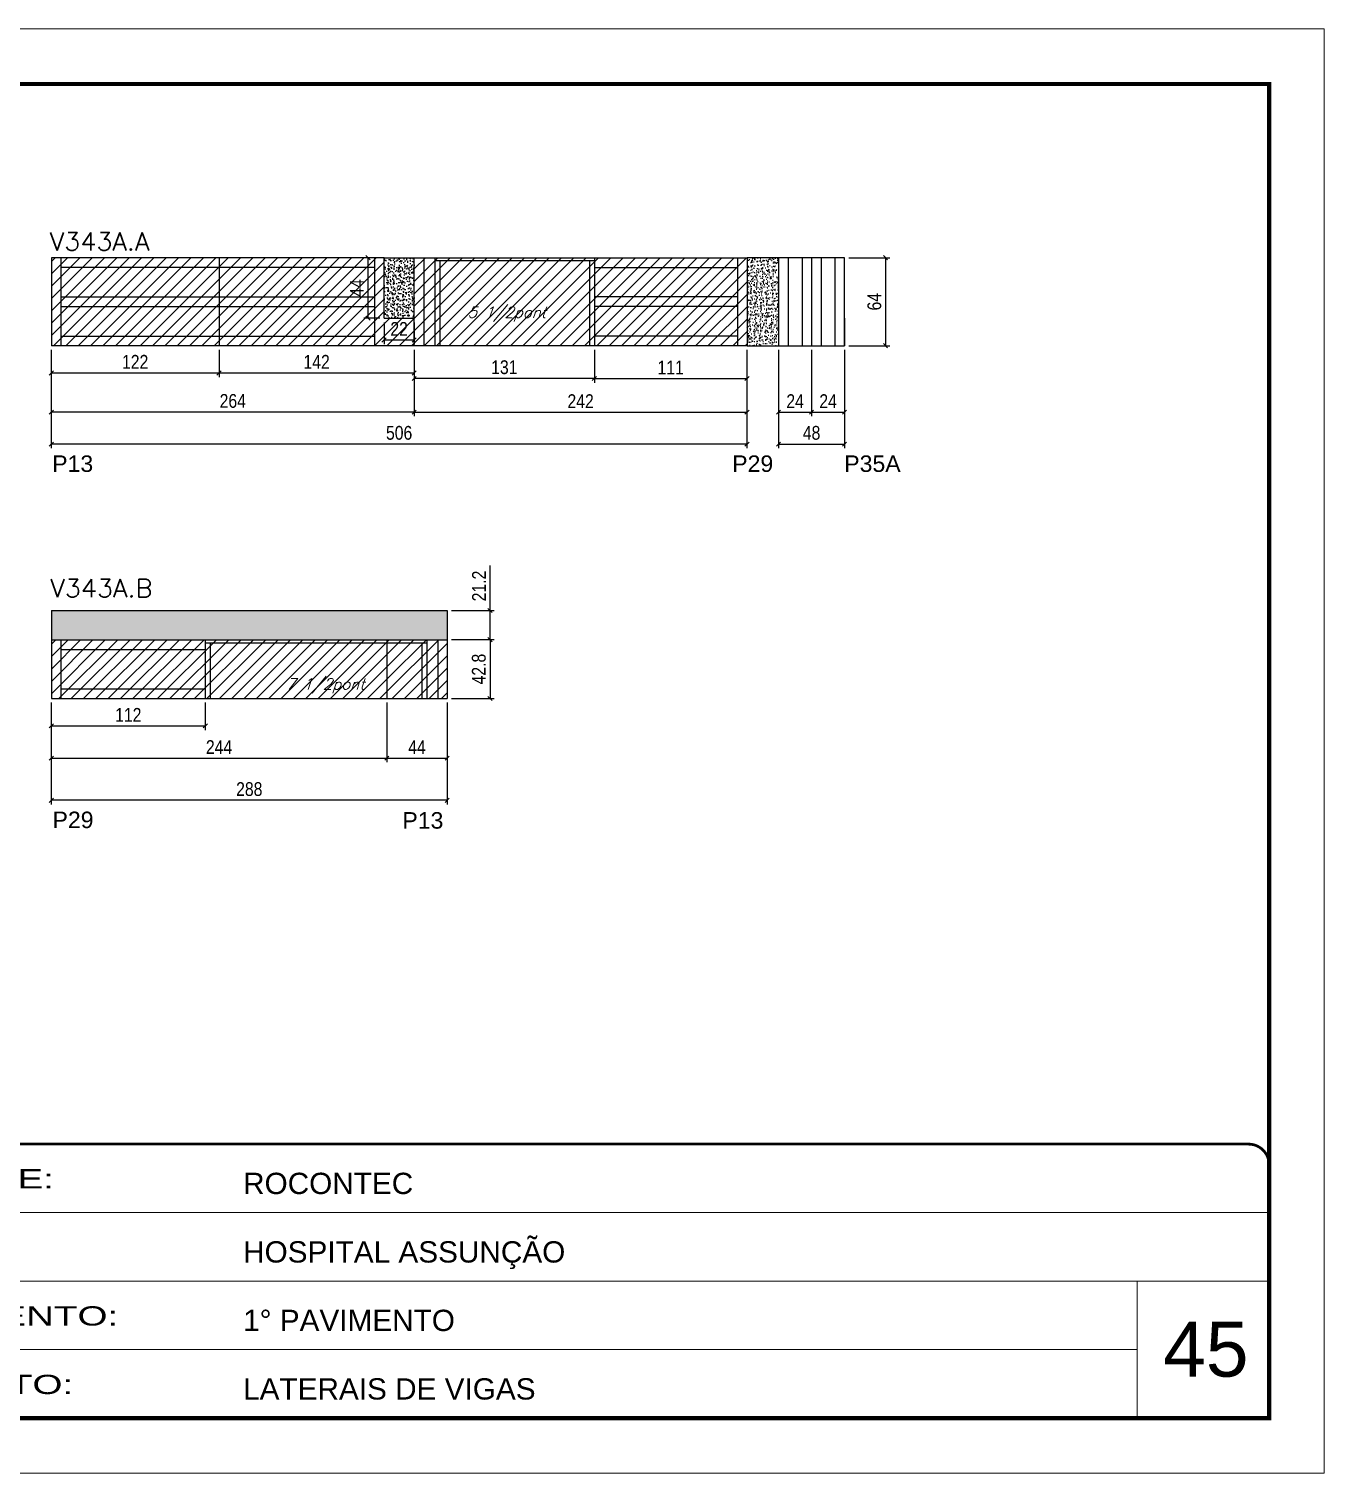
# Model space of a CAD drawing. Extents: x 137137 to 143418, y 10464 to 34486.
# Drawn here: x 137680 to 138622, y 20801 to 21851 of the extents above; entities that cross this region are included whole.
import ezdxf

# ---------------------------------------------------------------- set-up
doc = ezdxf.new("R2010")
doc.units = 0
doc.linetypes.add('CONTINUO', pattern=[0])
doc.linetypes.add('DASHED', pattern=[0.75, 0.5, -0.25])
for name, color, linetype in [('5', 5, 'Continuous'), ('COTA', 241, 'Continuous'), ('Painéis', 200, 'Continuous'), ('SARR_2.2x7', 40, 'Continuous'), ('SARR_3.5x7', 81, 'Continuous'), ('texto', 7, 'Continuous')]:
    doc.layers.add(name, color=color, linetype=linetype)
for name, color, linetype, lineweight in [('CARIMBO', 255, 'Continuous', 9), ('Folhas', 255, 'Continuous', 9), ('Hachura', 251, 'Continuous', 9), ('SARRAFO DE PRESSAO', 251, 'DASHED', 9), ('Texto Seção', 7, 'Continuous', 15)]:
    doc.layers.add(name, color=color, linetype=linetype, lineweight=lineweight)
doc.styles.add('ARIAL', font='arial.ttf')
doc.styles.add('COTA TECNICA', font='techl___.ttf', dxfattribs={"height": 10})
doc.styles.add('REGUA-120', font='ROMANS.shx', dxfattribs={"height": 15})
doc.styles.add('Romans', font='romans.shx')
doc.styles.get("Standard").update_dxf_attribs({"font": 'arial.ttf'})
doc.styles.add('Tecnologia', font='')
doc.styles.get('Tecnologia').set_extended_font_data('Forgotten Futurist')
doc.dimstyles.new('PAINEL', dxfattribs={"dimtxt": 10, "dimasz": 3, "dimexe": 3, "dimexo": 3, "dimgap": 3, "dimtad": 1, "dimdec": 1, "dimzin": 12, "dimdsep": 46, "dimtxsty": 'COTA TECNICA', "dimblk1": 'OBLIQUE', "dimblk2": 'OBLIQUE', "dimsah": 1, "dimcen": 0.9, "dimclrd": 4, "dimclre": 4, "dimclrt": 240, "dimadec": 1, "dimazin": 3, "dimtfac": 1, "dimtdec": 1, "dimtmove": 0, "dimatfit": 3, "dimfxl": 1, "dimtolj": 1, "dimtzin": 12, "dimarcsym": 0})
pattern_1 = [(50, (4230.9093, -9425.279), (5.46554007, -0.47817257), [0.5715, -6.2865]), (355, (4230.9093, -9425.279), (-1.05730264, 5.73170536), [0.4572, -5.02921753]), (100.4514447, (4231.365, -9425.3186), (4.40823741, 5.25353256), [0.48570026, -5.34270734]), (46.1842, (4230.909, -9423.755), (8.13237123, -1.26126984), [0.85725, -9.42975]), (96.6355576, (4231.587, -9423.86), (7.122124, 7.42278374), [0.7285507, -8.01406824]), (351.184151, (4230.909, -9423.755), (7.122124, 7.42278374), [0.685799, -7.54379196]), (21, (4231.6713, -9424.136), (4.54843174, -3.06795595), [0.5715, -6.2865]), (326, (4231.6713, -9424.136), (1.85406085, 5.52563898), [0.4572, -5.0292]), (71.451445, (4232.0504, -9424.3915), (6.40249258, 2.45768307), [0.48570026, -5.34269813]), (37.5, (4230.9093, -9425.2788), (0.092658098, 2.536651166), [0, -4.96824, 0, -5.1054, 0, -5.04825]), (7.5, (4230.9093, -9425.2788), (2.004589875, 3.005417245), [0, -2.91084, 0, -4.85394, 0, -1.92405]), (327.5, (4229.21, -9425.2788), (4.067717855, -0.17186232), [0, -1.905, 0, -5.9436, 0, -7.8867]), (317.5, (4228.448, -9425.2788), (4.44387544, 0.76279473), [0, -2.4765, 0, -3.94716, 0, -5.6007])]
pattern_2 = [(45, (-4782, -8103.013), (-4.49012806, 4.49012806), [])]
pattern_3 = [(45, (-3183.5, -8040.026), (-4.49012806, 4.49012806), [])]

# ---------------------------------------------------------------- blocks, each defined once
blk = doc.blocks.new('9999999999')
at = {"color": 30, "linetype": 'CONTINUO'}
for p, q in [((98564.6, 34379.6), (99584, 34379.6)), ((98564.6, 34329.8), (99488, 34329.8)), ((99584, 34329.8), (99488, 34329.8)), ((99488, 34329.8), (99488, 34230.2)), ((98564.6, 34280), (99488, 34280))]:
    blk.add_line(p, q, dxfattribs=at)
at = {"color": 30, "linetype": 'CONTINUO', "const_width": 2}
blk.add_lwpolyline([(99584, 34230.2), (99584, 34414.4, 0.414214), (99569, 34429.4), (98229, 34429.4, 0.414214), (98214, 34414.4), (98214, 34245.2, 0.414214), (98229, 34230.2), (99584, 34230.2)], format="xyb", dxfattribs=at)
at = {"layer": 'Folhas'}
blk.add_lwpolyline([(98139, 34190.2), (99624, 34190.2), (99624, 35240.2), (98139, 35240.2)], close=True, dxfattribs=at)
at = {"layer": 'Folhas', "color": 30, "const_width": 3}
blk.add_lwpolyline([(98214, 34230.2), (99584, 34230.2), (99584, 35200.2), (98214, 35200.2)], close=True, dxfattribs=at)
at = {"color": 7, "linetype": 'Continuous', "ltscale": 5, "style": 'ARIAL'}
for s, height, p in [('ROCONTEC', 15.48, (98837.7, 34393.1)), ('HOSPITAL ASSUNÇÃO', 15.483, (98837.7, 34343.3)), ('1° PAVIMENTO', 15.483, (98837.7, 34293.5)), ('LATERAIS DE VIGAS', 15.483, (98837.7, 34243.7))]:
    blk.add_text(s, height=height, dxfattribs=at).set_placement(p)
at = {"layer": 'Folhas', "color": 7, "style": 'Tecnologia', "width": 1.5}
for s, p in [('CLIENTE:', (98573.7, 34397.2)), ('PAVIMENTO:', (98573.7, 34297.5)), ('PROJETO:', (98573.7, 34247.7))]:
    blk.add_text(s, height=14, dxfattribs=at).set_placement(p)
blk = doc.blocks.new('_Oblique')
at = {"color": 0, "linetype": 'ByBlock', "lineweight": -2}
blk.add_line((-0.5, -0.5), (0.5, 0.5), dxfattribs=at)
blk = doc.blocks.new('*D1837')
at = {"layer": 'COTA', "color": 4, "linetype": 'ByBlock', "lineweight": -2, "transparency": 16777216}
for p, q in [((137696.5, 21618.1), (137696.5, 21569.8)), ((137960.5, 21618.1), (137960.5, 21569.8)), ((137960.5, 21572.8), (137696.5, 21572.8))]:
    blk.add_line(p, q, dxfattribs=at)
at = {"layer": 'Defpoints', "color": 0, "linetype": 'ByBlock', "transparency": 16777216}
for p in [(137696.5, 21621.1), (137960.5, 21621.1), (137696.5, 21572.8)]:
    blk.add_point(p, dxfattribs=at)
at = {"layer": 'COTA', "color": 4, "linetype": 'ByBlock', "lineweight": -2, "transparency": 16777216, "xscale": 3, "yscale": 3, "zscale": 3, "rotation": 180}
blk.add_blockref('_Oblique', (137696.5, 21572.8), dxfattribs=at)
at = {"layer": 'COTA', "color": 4, "linetype": 'ByBlock', "lineweight": -2, "transparency": 16777216, "xscale": 3, "yscale": 3, "zscale": 3}
blk.add_blockref('_Oblique', (137960.5, 21572.8), dxfattribs=at)
at = {"layer": 'COTA', "color": 240, "linetype": 'ByBlock', "transparency": 16777216, "insert": (137828.5, 21580.9), "char_height": 10, "attachment_point": 5, "style": 'COTA TECNICA'}
blk.add_mtext('\\A1;264', dxfattribs=at)
blk = doc.blocks.new('*D1838')
at = {"layer": 'COTA', "color": 4, "linetype": 'ByBlock', "lineweight": -2, "transparency": 16777216}
for p, q in [((137960.5, 21618.1), (137960.5, 21569.8)), ((138202.5, 21618.1), (138202.5, 21569.8)), ((137960.5, 21572.8), (138202.5, 21572.8))]:
    blk.add_line(p, q, dxfattribs=at)
at = {"layer": 'Defpoints', "color": 0, "linetype": 'ByBlock', "transparency": 16777216}
for p in [(137960.5, 21621.1), (138202.5, 21621.1), (138202.5, 21572.8)]:
    blk.add_point(p, dxfattribs=at)
at = {"layer": 'COTA', "color": 4, "linetype": 'ByBlock', "lineweight": -2, "transparency": 16777216, "xscale": 3, "yscale": 3, "zscale": 3, "rotation": 180}
blk.add_blockref('_Oblique', (137960.5, 21572.8), dxfattribs=at)
at = {"layer": 'COTA', "color": 4, "linetype": 'ByBlock', "lineweight": -2, "transparency": 16777216, "xscale": 3, "yscale": 3, "zscale": 3}
blk.add_blockref('_Oblique', (138202.5, 21572.8), dxfattribs=at)
at = {"layer": 'COTA', "color": 240, "linetype": 'ByBlock', "transparency": 16777216, "insert": (138081.5, 21580.8), "char_height": 10, "attachment_point": 5, "style": 'COTA TECNICA'}
blk.add_mtext('\\A1;242', dxfattribs=at)
blk = doc.blocks.new('*D1839')
at = {"layer": 'COTA', "color": 4, "linetype": 'ByBlock', "lineweight": -2, "transparency": 16777216}
for p, q in [((138225.5, 21618.1), (138225.5, 21546.6)), ((138273.5, 21618.1), (138273.5, 21546.6)), ((138225.5, 21549.6), (138273.5, 21549.6))]:
    blk.add_line(p, q, dxfattribs=at)
at = {"layer": 'Defpoints', "color": 0, "linetype": 'ByBlock', "transparency": 16777216}
for p in [(138225.5, 21621.1), (138273.5, 21621.1), (138273.5, 21549.6)]:
    blk.add_point(p, dxfattribs=at)
at = {"layer": 'COTA', "color": 4, "linetype": 'ByBlock', "lineweight": -2, "transparency": 16777216, "xscale": 3, "yscale": 3, "zscale": 3, "rotation": 180}
blk.add_blockref('_Oblique', (138225.5, 21549.6), dxfattribs=at)
at = {"layer": 'COTA', "color": 4, "linetype": 'ByBlock', "lineweight": -2, "transparency": 16777216, "xscale": 3, "yscale": 3, "zscale": 3}
blk.add_blockref('_Oblique', (138273.5, 21549.6), dxfattribs=at)
at = {"layer": 'COTA', "color": 240, "linetype": 'ByBlock', "transparency": 16777216, "insert": (138249.5, 21557.7), "char_height": 10, "attachment_point": 5, "style": 'COTA TECNICA'}
blk.add_mtext('\\A1;48', dxfattribs=at)
blk = doc.blocks.new('*D1840')
at = {"layer": 'COTA', "color": 4, "linetype": 'ByBlock', "lineweight": -2, "transparency": 16777216}
for p, q in [((137696.5, 21618.1), (137696.5, 21598.3)), ((137818.5, 21618.1), (137818.5, 21598.3)), ((137696.5, 21601.3), (137818.5, 21601.3))]:
    blk.add_line(p, q, dxfattribs=at)
at = {"layer": 'Defpoints', "color": 0, "linetype": 'ByBlock', "transparency": 16777216}
for p in [(137696.5, 21621.1), (137818.5, 21621.1), (137818.5, 21601.3)]:
    blk.add_point(p, dxfattribs=at)
at = {"layer": 'COTA', "color": 4, "linetype": 'ByBlock', "lineweight": -2, "transparency": 16777216, "xscale": 3, "yscale": 3, "zscale": 3, "rotation": 180}
blk.add_blockref('_Oblique', (137696.5, 21601.3), dxfattribs=at)
at = {"layer": 'COTA', "color": 4, "linetype": 'ByBlock', "lineweight": -2, "transparency": 16777216, "xscale": 3, "yscale": 3, "zscale": 3}
blk.add_blockref('_Oblique', (137818.5, 21601.3), dxfattribs=at)
at = {"layer": 'COTA', "color": 240, "linetype": 'ByBlock', "transparency": 16777216, "insert": (137757.5, 21609.4), "char_height": 10, "attachment_point": 5, "style": 'COTA TECNICA'}
blk.add_mtext('\\A1;122', dxfattribs=at)
blk = doc.blocks.new('*D1841')
at = {"layer": 'COTA', "color": 4, "linetype": 'ByBlock', "lineweight": -2, "transparency": 16777216}
for p, q in [((137818.5, 21618.1), (137818.5, 21598.3)), ((137960.5, 21618.1), (137960.5, 21598.3)), ((137818.5, 21601.3), (137960.5, 21601.3))]:
    blk.add_line(p, q, dxfattribs=at)
at = {"layer": 'Defpoints', "color": 0, "linetype": 'ByBlock', "transparency": 16777216}
for p in [(137818.5, 21621.1), (137960.5, 21621.1), (137960.5, 21601.3)]:
    blk.add_point(p, dxfattribs=at)
at = {"layer": 'COTA', "color": 4, "linetype": 'ByBlock', "lineweight": -2, "transparency": 16777216, "xscale": 3, "yscale": 3, "zscale": 3, "rotation": 180}
blk.add_blockref('_Oblique', (137818.5, 21601.3), dxfattribs=at)
at = {"layer": 'COTA', "color": 4, "linetype": 'ByBlock', "lineweight": -2, "transparency": 16777216, "xscale": 3, "yscale": 3, "zscale": 3}
blk.add_blockref('_Oblique', (137960.5, 21601.3), dxfattribs=at)
at = {"layer": 'COTA', "color": 240, "linetype": 'ByBlock', "transparency": 16777216, "insert": (137889.5, 21609.4), "char_height": 10, "attachment_point": 5, "style": 'COTA TECNICA'}
blk.add_mtext('\\A1;142', dxfattribs=at)
blk = doc.blocks.new('*D1842')
at = {"layer": 'COTA', "color": 4, "linetype": 'ByBlock', "lineweight": -2, "transparency": 16777216}
for p, q in [((138091.5, 21618.1), (138091.5, 21594.2)), ((138202.5, 21618.1), (138202.5, 21594.2)), ((138091.5, 21597.2), (138202.5, 21597.2))]:
    blk.add_line(p, q, dxfattribs=at)
at = {"layer": 'Defpoints', "color": 0, "linetype": 'ByBlock', "transparency": 16777216}
for p in [(138091.5, 21621.1), (138202.5, 21621.1), (138202.5, 21597.2)]:
    blk.add_point(p, dxfattribs=at)
at = {"layer": 'COTA', "color": 4, "linetype": 'ByBlock', "lineweight": -2, "transparency": 16777216, "xscale": 3, "yscale": 3, "zscale": 3, "rotation": 180}
blk.add_blockref('_Oblique', (138091.5, 21597.2), dxfattribs=at)
at = {"layer": 'COTA', "color": 4, "linetype": 'ByBlock', "lineweight": -2, "transparency": 16777216, "xscale": 3, "yscale": 3, "zscale": 3}
blk.add_blockref('_Oblique', (138202.5, 21597.2), dxfattribs=at)
at = {"layer": 'COTA', "color": 240, "linetype": 'ByBlock', "transparency": 16777216, "insert": (138147, 21605.3), "char_height": 10, "attachment_point": 5, "style": 'COTA TECNICA'}
blk.add_mtext('\\A1;111', dxfattribs=at)
blk = doc.blocks.new('*D1843')
at = {"layer": 'COTA', "color": 4, "linetype": 'ByBlock', "lineweight": -2, "transparency": 16777216}
for p, q in [((137960.5, 21618.1), (137960.5, 21594.2)), ((138091.5, 21618.1), (138091.5, 21594.2)), ((138091.5, 21597.2), (137960.5, 21597.2))]:
    blk.add_line(p, q, dxfattribs=at)
at = {"layer": 'Defpoints', "color": 0, "linetype": 'ByBlock', "transparency": 16777216}
for p in [(137960.5, 21621.1), (138091.5, 21621.1), (137960.5, 21597.2)]:
    blk.add_point(p, dxfattribs=at)
at = {"layer": 'COTA', "color": 4, "linetype": 'ByBlock', "lineweight": -2, "transparency": 16777216, "xscale": 3, "yscale": 3, "zscale": 3, "rotation": 180}
blk.add_blockref('_Oblique', (137960.5, 21597.2), dxfattribs=at)
at = {"layer": 'COTA', "color": 4, "linetype": 'ByBlock', "lineweight": -2, "transparency": 16777216, "xscale": 3, "yscale": 3, "zscale": 3}
blk.add_blockref('_Oblique', (138091.5, 21597.2), dxfattribs=at)
at = {"layer": 'COTA', "color": 240, "linetype": 'ByBlock', "transparency": 16777216, "insert": (138026, 21605.4), "char_height": 10, "attachment_point": 5, "style": 'COTA TECNICA'}
blk.add_mtext('\\A1;131', dxfattribs=at)
blk = doc.blocks.new('*D1861')
at = {"layer": 'COTA', "color": 4, "linetype": 'ByBlock', "lineweight": -2, "transparency": 16777216}
for p, q in [((137938.5, 21638.1), (137938.5, 21622.3)), ((137960.5, 21638.1), (137960.5, 21622.3)), ((137938.5, 21625.3), (137960.5, 21625.3))]:
    blk.add_line(p, q, dxfattribs=at)
at = {"layer": 'Defpoints', "color": 0, "linetype": 'ByBlock', "transparency": 16777216}
for p in [(137938.5, 21641.1), (137960.5, 21641.1), (137960.5, 21625.3)]:
    blk.add_point(p, dxfattribs=at)
at = {"layer": 'COTA', "color": 4, "linetype": 'ByBlock', "lineweight": -2, "transparency": 16777216, "xscale": 3, "yscale": 3, "zscale": 3, "rotation": 180}
blk.add_blockref('_Oblique', (137938.5, 21625.3), dxfattribs=at)
at = {"layer": 'COTA', "color": 4, "linetype": 'ByBlock', "lineweight": -2, "transparency": 16777216, "xscale": 3, "yscale": 3, "zscale": 3}
blk.add_blockref('_Oblique', (137960.5, 21625.3), dxfattribs=at)
at = {"layer": 'COTA', "color": 240, "linetype": 'ByBlock', "transparency": 16777216, "insert": (137949.5, 21633.3), "char_height": 10, "attachment_point": 5, "style": 'COTA TECNICA'}
blk.add_mtext('\\A1;22', dxfattribs=at)
blk = doc.blocks.new('*D1862')
at = {"layer": 'COTA', "color": 4, "linetype": 'ByBlock', "lineweight": -2, "transparency": 16777216}
for p, q in [((137935.5, 21685.1), (137923.9, 21685.1)), ((137926.9, 21641.1), (137926.9, 21685.1)), ((137935.5, 21641.1), (137923.9, 21641.1))]:
    blk.add_line(p, q, dxfattribs=at)
at = {"layer": 'Defpoints', "color": 0, "linetype": 'ByBlock', "transparency": 16777216}
for p in [(137926.9, 21685.1), (137938.5, 21685.1), (137938.5, 21641.1)]:
    blk.add_point(p, dxfattribs=at)
at = {"layer": 'COTA', "color": 4, "linetype": 'ByBlock', "lineweight": -2, "transparency": 16777216, "xscale": 3, "yscale": 3, "zscale": 3}
for p, rotation in [((137926.9, 21685.1), 90), ((137926.9, 21641.1), 270)]:
    blk.add_blockref('_Oblique', p, dxfattribs=dict(at, rotation=rotation))
at = {"layer": 'COTA', "color": 240, "linetype": 'ByBlock', "transparency": 16777216, "insert": (137918.8, 21663.1), "char_height": 10, "attachment_point": 5, "rotation": 90, "style": 'COTA TECNICA'}
blk.add_mtext('\\A1;44', dxfattribs=at)
blk = doc.blocks.new('*D1851')
at = {"layer": 'COTA', "color": 4, "lineweight": -2, "transparency": 16777216}
for p, q in [((137696.5, 21361.6), (137696.5, 21287.6)), ((137984.5, 21361.6), (137984.5, 21287.6)), ((137984.5, 21290.6), (137696.5, 21290.6))]:
    blk.add_line(p, q, dxfattribs=at)
at = {"layer": 'Defpoints', "color": 0, "transparency": 16777216}
for p in [(137696.5, 21364.6), (137984.5, 21364.6), (137696.5, 21290.6)]:
    blk.add_point(p, dxfattribs=at)
at = {"layer": 'COTA', "color": 4, "lineweight": -2, "transparency": 16777216, "xscale": 3, "yscale": 3, "zscale": 3, "rotation": 180}
blk.add_blockref('_Oblique', (137696.5, 21290.6), dxfattribs=at)
at = {"layer": 'COTA', "color": 4, "lineweight": -2, "transparency": 16777216, "xscale": 3, "yscale": 3, "zscale": 3}
blk.add_blockref('_Oblique', (137984.5, 21290.6), dxfattribs=at)
at = {"layer": 'COTA', "color": 240, "transparency": 16777216, "insert": (137840.5, 21298.7), "char_height": 10, "attachment_point": 5, "style": 'COTA TECNICA'}
blk.add_mtext('\\A1;288', dxfattribs=at)
blk = doc.blocks.new('*D1852')
at = {"layer": 'COTA', "color": 4, "lineweight": -2, "transparency": 16777216}
for p, q in [((137696.5, 21361.6), (137696.5, 21318.3)), ((137940.5, 21361.6), (137940.5, 21318.3)), ((137696.5, 21321.3), (137940.5, 21321.3))]:
    blk.add_line(p, q, dxfattribs=at)
at = {"layer": 'Defpoints', "color": 0, "transparency": 16777216}
for p in [(137696.5, 21364.6), (137940.5, 21364.6), (137940.5, 21321.3)]:
    blk.add_point(p, dxfattribs=at)
at = {"layer": 'COTA', "color": 4, "lineweight": -2, "transparency": 16777216, "xscale": 3, "yscale": 3, "zscale": 3, "rotation": 180}
blk.add_blockref('_Oblique', (137696.5, 21321.3), dxfattribs=at)
at = {"layer": 'COTA', "color": 4, "lineweight": -2, "transparency": 16777216, "xscale": 3, "yscale": 3, "zscale": 3}
blk.add_blockref('_Oblique', (137940.5, 21321.3), dxfattribs=at)
at = {"layer": 'COTA', "color": 240, "transparency": 16777216, "insert": (137818.5, 21329.3), "char_height": 10, "attachment_point": 5, "style": 'COTA TECNICA'}
blk.add_mtext('\\A1;244', dxfattribs=at)
blk = doc.blocks.new('*D1853')
at = {"layer": 'COTA', "color": 4, "lineweight": -2, "transparency": 16777216}
for p, q in [((137940.5, 21361.6), (137940.5, 21318.3)), ((137984.5, 21361.6), (137984.5, 21318.3)), ((137940.5, 21321.3), (137984.5, 21321.3))]:
    blk.add_line(p, q, dxfattribs=at)
at = {"layer": 'Defpoints', "color": 0, "transparency": 16777216}
for p in [(137940.5, 21364.6), (137984.5, 21364.6), (137984.5, 21321.3)]:
    blk.add_point(p, dxfattribs=at)
at = {"layer": 'COTA', "color": 4, "lineweight": -2, "transparency": 16777216, "xscale": 3, "yscale": 3, "zscale": 3, "rotation": 180}
blk.add_blockref('_Oblique', (137940.5, 21321.3), dxfattribs=at)
at = {"layer": 'COTA', "color": 4, "lineweight": -2, "transparency": 16777216, "xscale": 3, "yscale": 3, "zscale": 3}
blk.add_blockref('_Oblique', (137984.5, 21321.3), dxfattribs=at)
at = {"layer": 'COTA', "color": 240, "transparency": 16777216, "insert": (137962.5, 21329.3), "char_height": 10, "attachment_point": 5, "style": 'COTA TECNICA'}
blk.add_mtext('\\A1;44', dxfattribs=at)
blk = doc.blocks.new('*D1854')
at = {"layer": 'COTA', "color": 4, "lineweight": -2, "transparency": 16777216}
for p, q in [((137987.5, 21407.4), (138018.6, 21407.4)), ((138015.6, 21407.4), (138015.6, 21364.6)), ((137987.5, 21364.6), (138018.6, 21364.6))]:
    blk.add_line(p, q, dxfattribs=at)
at = {"layer": 'Defpoints', "color": 0, "transparency": 16777216}
for p in [(137984.5, 21407.4), (137984.5, 21364.6), (138015.6, 21364.6)]:
    blk.add_point(p, dxfattribs=at)
at = {"layer": 'COTA', "color": 4, "lineweight": -2, "transparency": 16777216, "xscale": 3, "yscale": 3, "zscale": 3}
for p, rotation in [((138015.6, 21407.4), 90), ((138015.6, 21364.6), 270)]:
    blk.add_blockref('_Oblique', p, dxfattribs=dict(at, rotation=rotation))
at = {"layer": 'COTA', "color": 240, "transparency": 16777216, "insert": (138007.5, 21386), "char_height": 10, "attachment_point": 5, "rotation": 90, "style": 'COTA TECNICA'}
blk.add_mtext('\\A1;42.8', dxfattribs=at)
blk = doc.blocks.new('*D1855')
at = {"layer": 'COTA', "color": 4, "lineweight": -2, "transparency": 16777216}
for p, q in [((138015.6, 21428.6), (138015.6, 21461.3)), ((137987.5, 21428.6), (138018.6, 21428.6)), ((138015.6, 21407.4), (138015.6, 21428.6)), ((137987.5, 21407.4), (138018.6, 21407.4))]:
    blk.add_line(p, q, dxfattribs=at)
at = {"layer": 'Defpoints', "color": 0, "transparency": 16777216}
for p in [(137984.5, 21428.6), (138015.6, 21428.6), (137984.5, 21407.4)]:
    blk.add_point(p, dxfattribs=at)
at = {"layer": 'COTA', "color": 4, "lineweight": -2, "transparency": 16777216, "xscale": 3, "yscale": 3, "zscale": 3}
for p, rotation in [((138015.6, 21428.6), 90), ((138015.6, 21407.4), 270)]:
    blk.add_blockref('_Oblique', p, dxfattribs=dict(at, rotation=rotation))
at = {"layer": 'COTA', "color": 240, "transparency": 16777216, "insert": (138007.6, 21446.4), "char_height": 10, "attachment_point": 5, "rotation": 90, "style": 'COTA TECNICA'}
blk.add_mtext('\\A1;21.2', dxfattribs=at)
blk = doc.blocks.new('*D1856')
at = {"layer": 'COTA', "color": 4, "lineweight": -2, "transparency": 16777216}
for p, q in [((137696.5, 21361.6), (137696.5, 21341.7)), ((137808.5, 21361.6), (137808.5, 21341.7)), ((137696.5, 21344.7), (137808.5, 21344.7))]:
    blk.add_line(p, q, dxfattribs=at)
at = {"layer": 'Defpoints', "color": 0, "transparency": 16777216}
for p in [(137696.5, 21364.6), (137808.5, 21364.6), (137808.5, 21344.7)]:
    blk.add_point(p, dxfattribs=at)
at = {"layer": 'COTA', "color": 4, "lineweight": -2, "transparency": 16777216, "xscale": 3, "yscale": 3, "zscale": 3, "rotation": 180}
blk.add_blockref('_Oblique', (137696.5, 21344.7), dxfattribs=at)
at = {"layer": 'COTA', "color": 4, "lineweight": -2, "transparency": 16777216, "xscale": 3, "yscale": 3, "zscale": 3}
blk.add_blockref('_Oblique', (137808.5, 21344.7), dxfattribs=at)
at = {"layer": 'COTA', "color": 240, "transparency": 16777216, "insert": (137752.5, 21352.7), "char_height": 10, "attachment_point": 5, "style": 'COTA TECNICA'}
blk.add_mtext('\\A1;112', dxfattribs=at)
blk = doc.blocks.new('*D1857')
at = {"layer": 'COTA', "color": 4, "lineweight": -2, "ltscale": 25, "transparency": 16777216}
for p, q in [((137696.5, 21618.1), (137696.5, 21546.6)), ((138202.5, 21618.1), (138202.5, 21546.6)), ((138202.5, 21549.6), (137696.5, 21549.6))]:
    blk.add_line(p, q, dxfattribs=at)
at = {"layer": 'Defpoints', "color": 0, "ltscale": 25, "transparency": 16777216}
for p in [(137696.5, 21621.1), (138202.5, 21621.1), (137696.5, 21549.6)]:
    blk.add_point(p, dxfattribs=at)
at = {"layer": 'COTA', "color": 4, "lineweight": -2, "ltscale": 25, "transparency": 16777216, "xscale": 3, "yscale": 3, "zscale": 3, "rotation": 180}
blk.add_blockref('_Oblique', (137696.5, 21549.6), dxfattribs=at)
at = {"layer": 'COTA', "color": 4, "lineweight": -2, "ltscale": 25, "transparency": 16777216, "xscale": 3, "yscale": 3, "zscale": 3}
blk.add_blockref('_Oblique', (138202.5, 21549.6), dxfattribs=at)
at = {"layer": 'COTA', "color": 240, "ltscale": 25, "transparency": 16777216, "insert": (137949.5, 21557.7), "char_height": 10, "attachment_point": 5, "style": 'COTA TECNICA'}
blk.add_mtext('\\A1;506', dxfattribs=at)
blk = doc.blocks.new('*D1858')
at = {"layer": 'COTA', "color": 4, "lineweight": -2, "ltscale": 25, "transparency": 16777216}
for p, q in [((138276.5, 21685.1), (138306.3, 21685.1)), ((138303.3, 21685.1), (138303.3, 21621.1)), ((138276.5, 21621.1), (138306.3, 21621.1))]:
    blk.add_line(p, q, dxfattribs=at)
at = {"layer": 'Defpoints', "color": 0, "ltscale": 25, "transparency": 16777216}
for p in [(138273.5, 21685.1), (138273.5, 21621.1), (138303.3, 21621.1)]:
    blk.add_point(p, dxfattribs=at)
at = {"layer": 'COTA', "color": 4, "lineweight": -2, "ltscale": 25, "transparency": 16777216, "xscale": 3, "yscale": 3, "zscale": 3}
for p, rotation in [((138303.3, 21685.1), 90), ((138303.3, 21621.1), 270)]:
    blk.add_blockref('_Oblique', p, dxfattribs=dict(at, rotation=rotation))
at = {"layer": 'COTA', "color": 240, "ltscale": 25, "transparency": 16777216, "insert": (138295.2, 21653.1), "char_height": 10, "attachment_point": 5, "rotation": 90, "style": 'COTA TECNICA'}
blk.add_mtext('\\A1;64', dxfattribs=at)
blk = doc.blocks.new('*D1859')
at = {"layer": 'COTA', "color": 4, "lineweight": -2, "ltscale": 25, "transparency": 16777216}
for p, q in [((138225.5, 21618.1), (138225.5, 21569.8)), ((138249.5, 21618.1), (138249.5, 21569.8)), ((138225.5, 21572.8), (138249.5, 21572.8))]:
    blk.add_line(p, q, dxfattribs=at)
at = {"layer": 'Defpoints', "color": 0, "ltscale": 25, "transparency": 16777216}
for p in [(138225.5, 21621.1), (138249.5, 21621.1), (138249.5, 21572.8)]:
    blk.add_point(p, dxfattribs=at)
at = {"layer": 'COTA', "color": 4, "lineweight": -2, "ltscale": 25, "transparency": 16777216, "xscale": 3, "yscale": 3, "zscale": 3, "rotation": 180}
blk.add_blockref('_Oblique', (138225.5, 21572.8), dxfattribs=at)
at = {"layer": 'COTA', "color": 4, "lineweight": -2, "ltscale": 25, "transparency": 16777216, "xscale": 3, "yscale": 3, "zscale": 3}
blk.add_blockref('_Oblique', (138249.5, 21572.8), dxfattribs=at)
at = {"layer": 'COTA', "color": 240, "ltscale": 25, "transparency": 16777216, "insert": (138237.5, 21580.8), "char_height": 10, "attachment_point": 5, "style": 'COTA TECNICA'}
blk.add_mtext('\\A1;24', dxfattribs=at)
blk = doc.blocks.new('*D1860')
at = {"layer": 'COTA', "color": 4, "lineweight": -2, "ltscale": 25, "transparency": 16777216}
for p, q in [((138249.5, 21618.1), (138249.5, 21569.8)), ((138273.5, 21618.1), (138273.5, 21569.8)), ((138249.5, 21572.8), (138273.5, 21572.8))]:
    blk.add_line(p, q, dxfattribs=at)
at = {"layer": 'Defpoints', "color": 0, "ltscale": 25, "transparency": 16777216}
for p in [(138249.5, 21621.1), (138273.5, 21621.1), (138273.5, 21572.8)]:
    blk.add_point(p, dxfattribs=at)
at = {"layer": 'COTA', "color": 4, "lineweight": -2, "ltscale": 25, "transparency": 16777216, "xscale": 3, "yscale": 3, "zscale": 3, "rotation": 180}
blk.add_blockref('_Oblique', (138249.5, 21572.8), dxfattribs=at)
at = {"layer": 'COTA', "color": 4, "lineweight": -2, "ltscale": 25, "transparency": 16777216, "xscale": 3, "yscale": 3, "zscale": 3}
blk.add_blockref('_Oblique', (138273.5, 21572.8), dxfattribs=at)
at = {"layer": 'COTA', "color": 240, "ltscale": 25, "transparency": 16777216, "insert": (138261.5, 21580.8), "char_height": 10, "attachment_point": 5, "style": 'COTA TECNICA'}
blk.add_mtext('\\A1;24', dxfattribs=at)

msp = doc.modelspace()

# ---------------------------------------------------------------- hatches: boundary and pattern name
at = {"layer": 'COTA', "linetype": 'ByBlock'}
h = msp.add_hatch(dxfattribs=at)
h.set_pattern_fill('AR-CONC', color=256, scale=0.03)
h.set_pattern_definition(pattern_1)
h.paths.add_polyline_path([(137938.54, 21641.08), (137960.54, 21641.08), (137960.54, 21685.08), (137938.54, 21685.08)])
h = msp.add_hatch(dxfattribs=at)
h.set_pattern_fill('AR-CONC', color=256, scale=0.03)
h.set_pattern_definition(pattern_1)
h.paths.add_polyline_path([(138202.54, 21621.08), (138225.54, 21621.08), (138225.54, 21685.08), (138202.54, 21685.08)])
h = msp.add_hatch(dxfattribs=at)
h.set_pattern_fill('AR-CONC', color=256, scale=0.03)
h.set_pattern_definition([(50, (-146.4353, -6818.7008), (5.46554007, -0.47817257), [0.5715, -6.2865]), (355, (-146.4353, -6818.701), (-1.05730264, 5.73170536), [0.4572, -5.02921753]), (100.4514447, (-145.98, -6818.7406), (4.40823741, 5.25353256), [0.48570026, -5.34270734]), (46.1842, (-146.4353, -6817.177), (8.13237123, -1.26126984), [0.85725, -9.42975]), (96.6355576, (-145.758, -6817.282), (7.122124, 7.42278374), [0.7285507, -8.01406824]), (351.184151, (-146.435, -6817.177), (7.122124, 7.42278374), [0.685799, -7.54379196]), (21, (-145.6733, -6817.5578), (4.54843174, -3.06795595), [0.5715, -6.2865]), (326, (-145.6733, -6817.558), (1.85406085, 5.52563898), [0.4572, -5.0292]), (71.451445, (-145.2943, -6817.8134), (6.40249258, 2.45768307), [0.48570026, -5.34269813]), (37.5, (-146.4353, -6818.7008), (0.092658098, 2.536651166), [0, -4.96824, 0, -5.1054, 0, -5.04825]), (7.5, (-146.4353, -6818.7008), (2.004589875, 3.005417245), [0, -2.91084, 0, -4.85394, 0, -1.92405]), (327.5, (-148.1346, -6818.7008), (4.067717855, -0.17186232), [0, -1.905, 0, -5.9436, 0, -7.8867]), (317.5, (-148.8966, -6818.7008), (4.44387544, 0.76279473), [0, -2.4765, 0, -3.94716, 0, -5.6007])])
h.paths.add_polyline_path([(137984.54, 21407.36), (137984.54, 21428.56), (137696.54, 21428.56), (137696.54, 21407.36)])
at = {"layer": 'Hachura', "linetype": 'ByBlock'}
h = msp.add_hatch(dxfattribs=at)
h.set_pattern_fill('ANSI31', color=256, scale=2)
h.set_pattern_definition(pattern_2)
h.paths.add_polyline_path([(137696.54, 21685.08), (137696.54, 21621.08), (137818.54, 21621.08), (137818.54, 21685.08)])
h = msp.add_hatch(dxfattribs=at)
h.set_pattern_fill('ANSI31', color=256, scale=2)
h.set_pattern_definition(pattern_2)
h.paths.add_polyline_path([(137960.54, 21621.08), (137960.54, 21641.08), (137938.54, 21641.08), (137938.54, 21685.08), (137818.54, 21685.08), (137818.54, 21621.08)])
h.paths.add_polyline_path([(137939.31, 21623.35), (137960.27, 21623.35), (137960.27, 21643.94), (137939.31, 21643.94)], flags=24)
h.paths.add_polyline_path([(137928.65, 21652.29), (137928.65, 21674.49), (137908.06, 21674.49), (137908.06, 21652.29)], flags=24)
h = msp.add_hatch(dxfattribs=at)
h.set_pattern_fill('ANSI31', color=256, scale=2)
h.set_pattern_definition(pattern_2)
h.paths.add_polyline_path([(138202.54, 21621.08), (138202.54, 21685.08), (137960.54, 21685.08), (137960.54, 21621.08)])
h.paths.add_polyline_path([(137991.48, 21636.15), (138059.1, 21636.15), (138064.6, 21652.13), (137996.98, 21652.13)], flags=24)
h = msp.add_hatch(dxfattribs=at)
h.set_pattern_fill('ANSI31', color=256, scale=2)
h.set_pattern_definition(pattern_3)
h.paths.add_polyline_path([(137940.54, 21407.36), (137696.54, 21407.36), (137696.54, 21364.56), (137940.54, 21364.56)])
h = msp.add_hatch(dxfattribs=at)
h.set_pattern_fill('ANSI31', color=256, scale=2)
h.set_pattern_definition(pattern_3)
h.paths.add_polyline_path([(137984.54, 21407.36), (137940.54, 21407.36), (137940.54, 21364.56), (137984.54, 21364.56)])

# ---------------------------------------------------------------- linework, layer by layer
at = {"layer": 'COTA', "linetype": 'ByBlock'}
for p, q in [((137938.54, 21685.08), (137960.54, 21685.08)), ((138225.54, 21685.08), (138202.54, 21685.08)), ((138273.54, 21685.08), (138273.54, 21685.08)), ((138202.54, 21621.08), (138225.54, 21621.08)), ((137696.54, 21428.56), (137984.54, 21428.56)), ((137696.54, 21428.56), (137696.54, 21407.36)), ((137984.54, 21428.56), (137984.54, 21407.36))]:
    msp.add_line(p, q, dxfattribs=at)
at = {"layer": 'Painéis', "linetype": 'ByBlock'}
for p, q in [((137696.54, 21685.08), (137696.54, 21621.08)), ((137938.54, 21685.08), (137696.54, 21685.08)), ((137818.54, 21685.08), (137818.54, 21621.08)), ((137938.54, 21641.08), (137938.54, 21685.08)), ((137960.54, 21621.08), (137960.54, 21685.08)), ((137960.54, 21685.08), (138202.54, 21685.08)), ((138202.54, 21685.08), (138202.54, 21621.08)), ((138225.54, 21685.08), (138225.54, 21621.08)), ((138273.54, 21685.08), (138225.54, 21685.08)), ((138249.54, 21685.08), (138249.54, 21621.08)), ((138273.54, 21621.08), (138273.54, 21685.08)), ((137938.54, 21641.08), (137960.54, 21641.08)), ((138273.54, 21641.08), (138273.54, 21641.08)), ((138202.54, 21621.08), (137696.54, 21621.08)), ((138225.54, 21621.08), (138273.54, 21621.08))]:
    msp.add_line(p, q, dxfattribs=at)
at = {"layer": 'Painéis'}
for p, q in [((137696.54, 21407.36), (137984.54, 21407.36)), ((137696.54, 21407.36), (137696.54, 21364.56)), ((137940.54, 21407.36), (137940.54, 21364.56)), ((137984.54, 21407.36), (137984.54, 21364.56)), ((137696.54, 21364.56), (137984.54, 21364.56))]:
    msp.add_line(p, q, dxfattribs=at)
at = {"layer": 'SARR_2.2x7', "linetype": 'Continuous'}
for p, q in [((137703.54, 21685.08), (137703.54, 21621.08)), ((137931.54, 21685.08), (137931.54, 21621.08)), ((137967.54, 21685.08), (137967.54, 21621.08)), ((138091.54, 21682.88), (137975.54, 21682.88)), ((138195.54, 21685.08), (138195.54, 21621.08)), ((138232.54, 21685.08), (138232.54, 21621.08)), ((138242.54, 21685.08), (138242.54, 21621.08)), ((138256.54, 21685.08), (138256.54, 21621.08)), ((138266.54, 21621.08), (138266.54, 21685.08)), ((137931.54, 21678.08), (137703.54, 21678.08)), ((138091.54, 21678.08), (138195.54, 21678.08)), ((137703.54, 21656.58), (137931.54, 21656.58)), ((138195.54, 21656.58), (138091.54, 21656.58)), ((137703.54, 21649.58), (137931.54, 21649.58)), ((138195.54, 21649.58), (138091.54, 21649.58)), ((138273.54, 21634.08), (138273.54, 21634.08)), ((137703.54, 21628.08), (137931.54, 21628.08)), ((138195.54, 21628.08), (138091.54, 21628.08)), ((138273.54, 21628.08), (138273.54, 21628.08)), ((137703.54, 21407.36), (137703.54, 21364.56)), ((137703.54, 21400.36), (137808.54, 21400.36)), ((137808.54, 21405.16), (137969.54, 21405.16)), ((137977.54, 21407.36), (137977.54, 21364.56)), ((137703.54, 21371.56), (137808.54, 21371.56))]:
    msp.add_line(p, q, dxfattribs=at)
at = {"layer": 'SARR_3.5x7'}
for p, q in [((137975.54, 21685.08), (137975.54, 21621.08)), ((137979.04, 21682.88), (137979.04, 21621.08)), ((138088.04, 21682.88), (138088.04, 21621.08)), ((138091.54, 21685.08), (138091.54, 21621.08)), ((138273.54, 21641.08), (138273.54, 21621.08)), ((137808.54, 21407.36), (137808.54, 21364.56)), ((137812.04, 21405.16), (137812.04, 21364.56)), ((137966.04, 21405.16), (137966.04, 21364.56)), ((137969.54, 21407.36), (137969.54, 21364.56))]:
    msp.add_line(p, q, dxfattribs=at)

# ---------------------------------------------------------------- block references
at = {"layer": 'SARRAFO DE PRESSAO', "color": 6, "linetype": 'ByBlock'}
msp.add_blockref('9999999999', (38998.31, -13388.76), dxfattribs=at)

# ---------------------------------------------------------------- texts
at = {"layer": '5', "linetype": 'Continuous'}
for s, p in [('P13', (137697.16, 21529.35)), ('P29', (138191.77, 21529.35)), ('P35A', (138273.26, 21529.35)), ('P29', (137697.4, 21270.39)), ('P13', (137951.87, 21270))]:
    msp.add_text(s, height=12, rotation=359.99996, dxfattribs=at).set_placement(p)
at = {"layer": 'CARIMBO', "style": 'ARIAL'}
msp.add_text('45', height=40, dxfattribs=at).set_placement((138505.15, 20871.59))
at = {"layer": 'texto', "color": 2, "char_height": 8, "attachment_point": 5, "style": 'Romans'}
for s, insert in [('{\\Q19;\\C256;5 1/2pont}', (138027.85, 21644.14)), ('{\\Q19;\\C256;7 1/2pont}', (137895.82, 21373.9))]:
    msp.add_mtext(s, dxfattribs=dict(at, insert=insert))
at = {"layer": 'Texto Seção', "style": 'REGUA-120', "width": 1.05}
for s, p in [('V343A.A', (137695.39, 21690.44)), ('V343A.B', (137695.8, 21438.29))]:
    msp.add_text(s, height=13, dxfattribs=at).set_placement(p)

# ---------------------------------------------------------------- dimensions: what is measured, and where the dimension line sits
at = {"layer": 'COTA', "linetype": 'ByBlock'}
dim = msp.add_linear_dim(base=(137926.87, 21685.08), p1=(137938.54, 21641.08), p2=(137938.54, 21685.08), angle=90, dimstyle='PAINEL', dxfattribs=at)
dim.commit()
dim.dimension.update_dxf_attribs({"geometry": '*D1862', "text_midpoint": (137918.79, 21663.08)})
at = {"layer": 'COTA', "ltscale": 25}
dim = msp.add_linear_dim(base=(138303.27, 21621.08), p1=(138273.54, 21685.08), p2=(138273.54, 21621.08), angle=90, dimstyle='PAINEL', dxfattribs=at)
dim.commit()
dim.dimension.update_dxf_attribs({"geometry": '*D1858', "text_midpoint": (138295.17, 21653.08)})
at = {"layer": 'COTA', "linetype": 'ByBlock'}
for base, p1, p2, picture, middle in [((137960.54, 21625.28), (137938.54, 21641.08), (137960.54, 21641.08), '*D1861', (137949.54, 21633.28)), ((137696.54, 21572.77), (137960.54, 21621.08), (137696.54, 21621.08), '*D1837', (137828.54, 21580.87)), ((137818.54, 21601.35), (137696.54, 21621.08), (137818.54, 21621.08), '*D1840', (137757.54, 21609.4)), ((138202.54, 21572.77), (137960.54, 21621.08), (138202.54, 21621.08), '*D1838', (138081.54, 21580.84)), ((138202.54, 21597.2), (138091.54, 21621.08), (138202.54, 21621.08), '*D1842', (138147.04, 21605.26)), ((138273.54, 21549.63), (138225.54, 21621.08), (138273.54, 21621.08), '*D1839', (138249.54, 21557.72))]:
    dim = msp.add_linear_dim(base=base, p1=p1, p2=p2, dimstyle='PAINEL', dxfattribs=at)
    dim.commit()
    dim.dimension.update_dxf_attribs({"geometry": picture, "text_midpoint": middle})
at = {"layer": 'COTA', "ltscale": 25}
for base, p1, p2, picture, middle in [((137696.54, 21549.63), (138202.54, 21621.08), (137696.54, 21621.08), '*D1857', (137949.54, 21557.74)), ((138249.54, 21572.77), (138225.54, 21621.08), (138249.54, 21621.08), '*D1859', (138237.54, 21580.84))]:
    dim = msp.add_linear_dim(base=base, p1=p1, p2=p2, dimstyle='PAINEL', dxfattribs=at)
    dim.commit()
    dim.dimension.update_dxf_attribs({"geometry": picture, "text_midpoint": middle})
at = {"layer": 'COTA', "linetype": 'ByBlock'}
for base, p1, picture, middle in [((137960.54, 21601.35), (137818.54, 21621.08), '*D1841', (137889.54, 21609.42)), ((137960.54, 21597.2), (138091.54, 21621.08), '*D1843', (138026.04, 21605.42))]:
    dim = msp.add_linear_dim(base=base, p1=p1, p2=(137960.54, 21621.08), dimstyle='PAINEL', override={"dimtmove": 1}, dxfattribs=at)
    dim.commit()
    dim.dimension.update_dxf_attribs({"geometry": picture, "text_midpoint": middle})
at = {"layer": 'COTA', "ltscale": 25}
dim = msp.add_linear_dim(base=(138273.54, 21572.77), p1=(138249.54, 21621.08), p2=(138273.54, 21621.08), dimstyle='PAINEL', override={"dimtmove": 1}, dxfattribs=at)
dim.commit()
dim.dimension.update_dxf_attribs({"geometry": '*D1860', "text_midpoint": (138261.54, 21580.84)})
at = {"layer": 'COTA'}
for base, p2, picture, middle in [((138015.62, 21428.56), (137984.54, 21428.56), '*D1855', (138007.56, 21446.42)), ((138015.62, 21364.56), (137984.54, 21364.56), '*D1854', (138007.53, 21385.96))]:
    dim = msp.add_linear_dim(base=base, p1=(137984.54, 21407.36), p2=p2, angle=90, dimstyle='PAINEL', dxfattribs=at)
    dim.commit()
    dim.dimension.update_dxf_attribs({"geometry": picture, "text_midpoint": middle})
for base, p1, p2, picture, middle in [((137696.54, 21290.61), (137984.54, 21364.56), (137696.54, 21364.56), '*D1851', (137840.54, 21298.7)), ((137940.54, 21321.27), (137696.54, 21364.56), (137940.54, 21364.56), '*D1852', (137818.54, 21329.34)), ((137808.54, 21344.67), (137696.54, 21364.56), (137808.54, 21364.56), '*D1856', (137752.54, 21352.73))]:
    dim = msp.add_linear_dim(base=base, p1=p1, p2=p2, dimstyle='PAINEL', dxfattribs=at)
    dim.commit()
    dim.dimension.update_dxf_attribs({"geometry": picture, "text_midpoint": middle})
dim = msp.add_linear_dim(base=(137984.54, 21321.27), p1=(137940.54, 21364.56), p2=(137984.54, 21364.56), dimstyle='PAINEL', override={"dimtmove": 1}, dxfattribs=at)
dim.commit()
dim.dimension.update_dxf_attribs({"geometry": '*D1853', "text_midpoint": (137962.54, 21329.34)})

doc.saveas('drawing.dxf')
